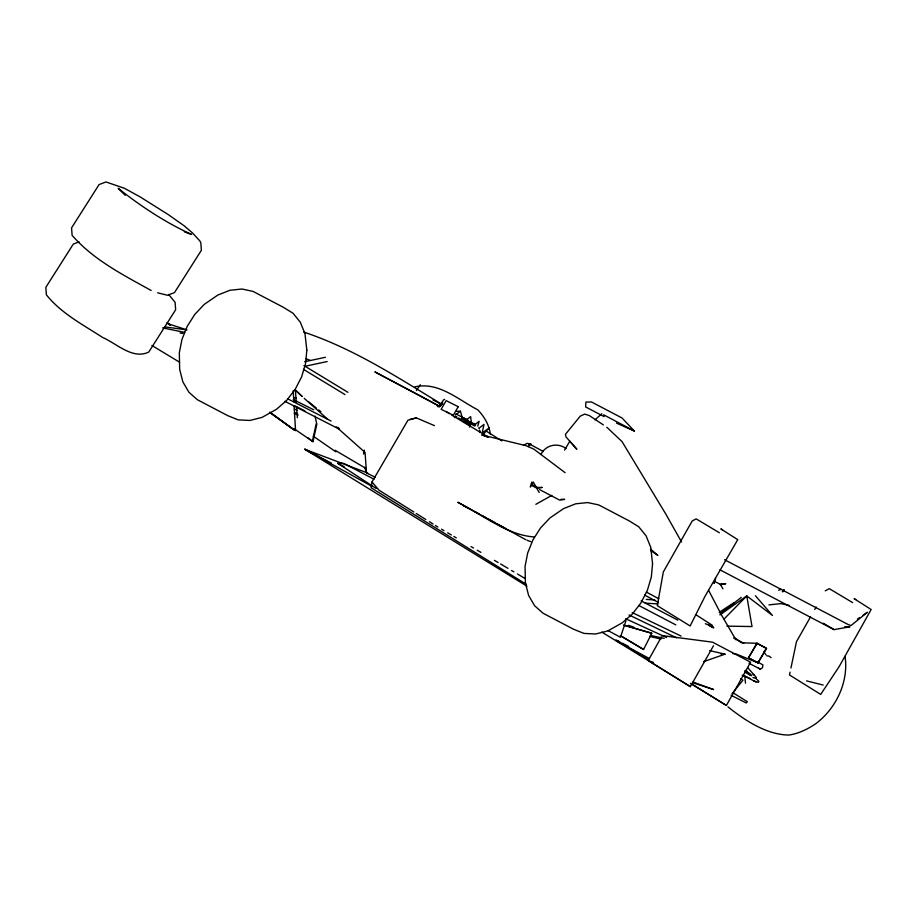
<?xml version="1.0" encoding="UTF-8"?>
<svg xmlns="http://www.w3.org/2000/svg" width="917" height="917" viewBox="0 0 917 917"><rect width="100%" height="100%" fill="white"/><g stroke="black" fill="none" stroke-linecap="round" stroke-linejoin="round"><path stroke-width="1.38" d="M434.429 425.626L416.307 417.877L407.996 420.135L372.015 481.952L371.087 487.729L526.438 584.416M790.087 672.195L789.514 674.981L820.704 694.41L839.089 666.716L871.15 609.507L854.117 598.686L855.767 599.558M790.947 668.012L796.483 641.671L810.513 616.889M363.533 454.087L364.381 450.144M312.365 441.352L316.193 423.849M294.265 428.869L312.995 441.685L316.823 424.181L315.024 416.1M482.376 431.815L484.016 424.411L479.878 427.494M477.791 426.153L479.121 421.304L474.96 424.514M531.883 482.147L530.335 487.053L533.247 481.998L539.185 492.509M715.592 578.444L714.045 583.361L715.214 581.332M625.979 620.694L620.454 637.292L608.12 630.632M620.511 635.756L643.562 649.488L651.781 633.257L623.434 624.981M661.489 636.834L648.216 660.561L690.341 686.638L713.518 645.74M690.398 683.36L726.39 705.46L750.599 662.212L712.532 642.164L662.189 635.584M528.341 446.625L529.728 444.172L543.345 451.496M814.732 609.461L816.13 606.985M732.843 653.569L735.686 653.821L758.027 662.819L766.268 648.353L756.972 643.276L742.025 642.828M469.424 427.081L470.444 425.305L466.008 422.989M756.972 643.276L748.604 657.902L758.027 662.819L766.623 648.308L756.972 643.276L748.375 657.81L758.027 662.819M564.585 450.121L569.835 441.169L576.85 449.296L566.064 436.973L565.411 434.383L580.289 416.1L584.737 414.106L589.379 415.596L603.34 424.915M439.484 406.529L443.358 400.053L444.676 399.365M416.41 390.527L420.295 384.75M540.915 454.5C545.535 444.905 557.662 442.223 566.041 448.551M782.361 591.591L783.783 589.723M782.9 591.82L784.31 589.975M732.041 693.653L742.942 680.219L740.523 678.775M484.096 433.409L489.093 428.021L483.11 432.331M724.121 618.964L746.77 595.924L772.469 615.479L755.425 595.741M523.481 445.467L527.115 443.324L531.092 444.332L529.843 444.642M438.899 406.277L442.739 402.781L437.604 406.632M594.961 419.86L601.839 413.739M720.189 613.828L734.036 602.675L719.249 612.315M720.453 613.782L741.28 597.368M438.911 407.045L440.951 405.452M439.644 406.002L441.719 404.386M466.489 419.78L470.65 416.616L471.235 421.763M455.291 415.126L460.449 411.217L462.283 418.049M749.04 663.266L760.399 669.227L762.543 667.61L762.887 664.882L757.304 661.787M719.925 614.94L746.77 595.924L752.02 626.552L726.963 626.139M857.384 619.101L859.607 617.577M862.966 615.307L867.425 612.269L851.022 625.532L848.798 624.855L724.602 559.748M439.083 405.864L442.624 403.549M535.849 504.316L551.828 495.398M825.254 590.869L829.266 588.645L852.661 602.629M79.08 241.87L73.314 244.082L46.435 286.391L45.85 287.422L46.377 294.815C61.301 313.476 82.989 324.687 102.681 337.49C116.677 343.543 132.656 359.865 148.76 352.071L175.64 309.774L175.101 302.323L168.613 294.403M778.579 590.227L781.227 589.276M703.648 661.627L725.003 654.188L709.678 650.589M454.431 417.544L456.93 416.971L455.99 416.719M416.307 417.877L409.933 419.539M304.582 361.745L325.432 357.275M304.937 366.307L327.174 361.539M529.143 444.711L531.092 444.332M719.983 569.835L834.046 629.624L849.91 626.815L844.568 626.827M414.771 386.894C438.418 381.38 458.156 399.629 477.814 409.853C484.233 416.582 489.346 424.995 490.331 434.383M768.962 604.876L780.952 603.627L789.285 605.415M456.173 411.332L460.449 411.217M721.461 583.751L725.806 583.739L720.728 584.565L716.177 582.192M376.119 488.429L337.765 463.349L343.737 463.372L374.021 479.247M561.078 499.307L564.666 499.364L559.702 500.143L539.586 489.598M534.451 536.984C507.64 535.092 486.044 516.787 462.753 505.405M646.267 599.42L654.749 599.913M645.167 603.145L657.879 603.89M720.762 653.913L725.003 654.188M293.555 397.737L296.34 398.001M766.864 655.838L768.95 656.068L771.105 657.649M753.625 680.861L758.336 682.363L758.875 681.423L755.356 677.846M164.533 326.842L186.988 329.891L168.075 323.758L170.356 325.157L167.077 322.601M180.053 333.009L182.85 333.421M162.607 327.873L184.626 332.367M650.325 635.412L664.16 638.347M750.072 678.569L742.208 675.118M649.809 636.467L660.951 639.092M806.582 680.884L823.191 685.056M752.891 677.537L756.147 678.42L756.284 677.365L747.619 667.61M624.615 625.474L651.781 633.257M157.678 292.821L167.513 295.274L174.494 292.592L201.373 250.295L200.834 242.845L199.872 240.942L192.501 232.929L184.019 225.708L168.281 214.589L139.843 196.731L124.506 188.317L105.971 181.944L99.047 184.615L72.168 226.912L71.583 227.943L72.111 235.348C93.374 259.798 123.165 274.951 151.122 290.46M693.241 682.913L713.598 689.561L692.908 681.996M303.836 332.103C353.125 348.483 396.969 376.91 440.997 403.812M628.443 625.291L633.796 627.125M653.42 662.361L648.216 660.561L601.816 632.088M184.306 231.806L191.642 234.477C165.335 222.464 140.828 206.279 118.19 188.329L125.251 195.355M487.454 437.088L481.712 434.922L526.255 445.742L533.74 449.078L565.113 472.691M526.988 586.215L304.834 449.273L367.66 473.023M705.356 623.72L713.266 626.838M526.954 540.17L530.794 541.706M306.026 358.662L309.946 360.312M616.465 423.092L634.415 431.07L622.035 417.992L591.499 401.978L585.917 402.082L585.631 406.942L604.131 416.639M753.017 674.453L754.336 675.038M295.148 412.81L297.681 413.968M625.646 618.723L666.648 637.556M632.214 612.579L681.102 636.089M629.005 614.952L676.597 637.842M294.277 413.269L298.105 415.126M294.38 408.948L296.936 410.186M375.282 477.241L366.479 472.931L365.069 452.448L336.241 426.818M293.234 399.56L313.729 409.796M294.632 405.75L304.88 410.873M731.113 695.292L746.129 702.915L747.355 701.677L732.878 692.702M708.818 625.36L713.804 627.916M733.772 638.106L743.767 643.195M287.938 398.975L331.048 421.041M284.786 401.256L339.462 429.248L338.052 427.322M755.998 682.076L743.538 675.359M455.887 413.911L468.094 420.25M372.233 486.503L304.834 449.273L331.358 463.119M617.279 640.582L619.812 641.9M622.345 643.218L628.661 646.519M722.481 529.774L720.831 528.903L737.738 539.654L704.955 596.417L690.146 625.967L657.306 605.678L663.335 571.933L692.129 521.085L696.141 518.862L719.375 532.754M458.431 417.992L462.076 419.906M463.36 421.602L465.527 422.737M712.326 625.325L695.843 614.688M641.155 600.91L677.766 620.098M639.206 605.69L675.818 624.89M337.765 463.349L344.081 466.661M525.67 539.666L457.824 502.252L470.157 509.061M603.627 414.805L634.415 431.07M744.65 670.854L750.14 673.789L751.711 675.703M433.076 399.927L441.776 404.58M646.393 592.095L658.784 598.744M644.662 595.11L658.303 602.412M616.086 640.742L649.523 658.612M500.533 525.968L505.554 528.708M304.834 449.273L319.861 457.491M475.098 511.778L478.789 513.818M482.491 515.858L486.193 517.899M488.658 519.263L494.836 522.656M497.301 524.02L505.932 528.777M366.124 468.541L335.083 450.258M745.269 672.344L750.14 675.176M441.535 529.189L443.988 530.645M447.679 532.811L451.37 534.989M453.835 536.434L456.288 537.889M471.051 546.589L473.516 548.034M477.207 550.211L480.898 552.378M494.423 560.356L498.114 562.522M500.579 563.978L507.949 568.322M823.237 623.205L834.046 629.624M511.537 570.454L513.921 571.876M517.497 574.008L524.662 578.26M620.419 635.641L643.562 649.488M488.532 437.226L451.772 415.126M151.924 345.48L179.583 362.215M303.951 365.596L347.921 392.316M303.447 369.345L344.975 394.585M616.018 639.917L648.445 659.713M758.6 668.115L760.399 669.227M649.018 661.088L690.341 686.638M691.292 683.704L726.39 705.46M486.056 431.001L501.805 440.894M413.854 511.995L379.065 490.228L372.015 481.952M416.249 513.497L425.843 519.515M429.443 521.762L433.042 524.02M435.437 525.521L437.845 527.023M464.323 418.209L466.524 419.596M447.106 412.157L449.433 413.647M606.825 427.242L622.07 441.639L666.166 514.678L681.514 541.958M708.107 624.408L712.83 627.583M650.749 550.59L657.856 555.393L650.485 549.008M313.282 436.205L335.874 451.84M293.509 429.511L269.575 412.249L294.472 430.13L270.286 412.501M734.379 637.682L741.28 642.691M308.261 438.005L312.995 441.685M308.685 401.864L316.457 408.145M318.68 409.933L320.893 411.733M727.949 706.881C744.73 720.246 766.669 734.861 788.907 735.056C798.638 733.623 807.35 729.279 815.488 723.914C836.029 708.635 848.844 682.042 845.05 656.366M304.203 398.333L327.69 419.218M294.838 389.656L302.094 396.419M302.163 396.453L295.377 389.989L296.271 402.46M478.582 427.93L479.339 428.675M746.014 670.258L750.805 675.565M763.735 651.998L766.085 654.876M735.87 639.734L721.851 615.639L708.635 590.376M720.258 584.14L722.894 588.817M364.806 467.28L366.101 472.289M479.717 430.153L479.992 432.457M744.787 676.402L745.498 683.199M296.581 406.609L297.372 417.693M293.211 390.562L293.853 401.635M294.093 405.784L295.549 430.703M364.175 450.809L364.209 453.399M306.828 350.145L305.602 363.441L301.636 376.818L295.159 389.427L286.585 400.5L276.464 409.303L262.044 417.395L249.882 420.445L238.248 419.871L227.863 415.71L197.419 399.755L188.936 392.27L182.884 381.93L179.663 369.391L179.319 352.885L181.944 339.439L187.217 326.337L194.794 314.405L204.227 304.398L217.81 295.068L229.938 290.265L241.939 289.015L253.035 291.4L283.479 307.355L292.993 313.224L300.306 322.211L304.983 333.742L306.828 350.145M652.56 563.691L651.345 576.988L647.368 590.365L640.903 602.973L632.329 614.046L622.207 622.849L607.788 630.942L595.626 633.991L583.991 633.418L573.595 629.257L543.162 613.301L534.668 605.816L528.628 595.477L525.395 582.937L525.063 566.431L527.688 552.985L532.949 539.884L540.537 527.951L549.959 517.945L563.554 508.614L575.681 503.811L587.671 502.562L598.778 504.946L629.222 520.902L638.725 526.771L646.049 535.757L650.726 547.289L652.56 563.691M462.317 417.797L461.606 419.115L462.638 419.654L463.349 418.335L462.317 417.797M464.071 418.714L463.36 420.032L464.392 420.571L465.102 419.264L464.071 418.714M465.79 419.619L465.079 420.937L466.111 421.476L466.822 420.158L465.79 419.619M467.475 420.502L466.753 421.809L467.796 422.359L468.507 421.041L467.475 420.502M458.225 406.69L453.285 415.229L441.146 409.303L446.178 400.637L458.225 406.69M469.389 421.511L468.621 422.783L469.653 423.333L470.421 422.049L469.389 421.511M471.063 422.393L470.295 423.665L471.338 424.216L472.106 422.932L471.063 422.393M472.794 423.287L472.014 424.571L473.057 425.11L473.825 423.837L472.794 423.287M474.548 424.216L473.768 425.488L474.811 426.038L475.579 424.754L474.548 424.216M542.085 487.443L537.075 488.28L532.513 485.907L531.424 483.362L533.19 485.276L537.798 487.477L542.085 487.443M420.571 396.029L374.87 371.889L438.475 405.75L420.571 396.029"/></g></svg>
